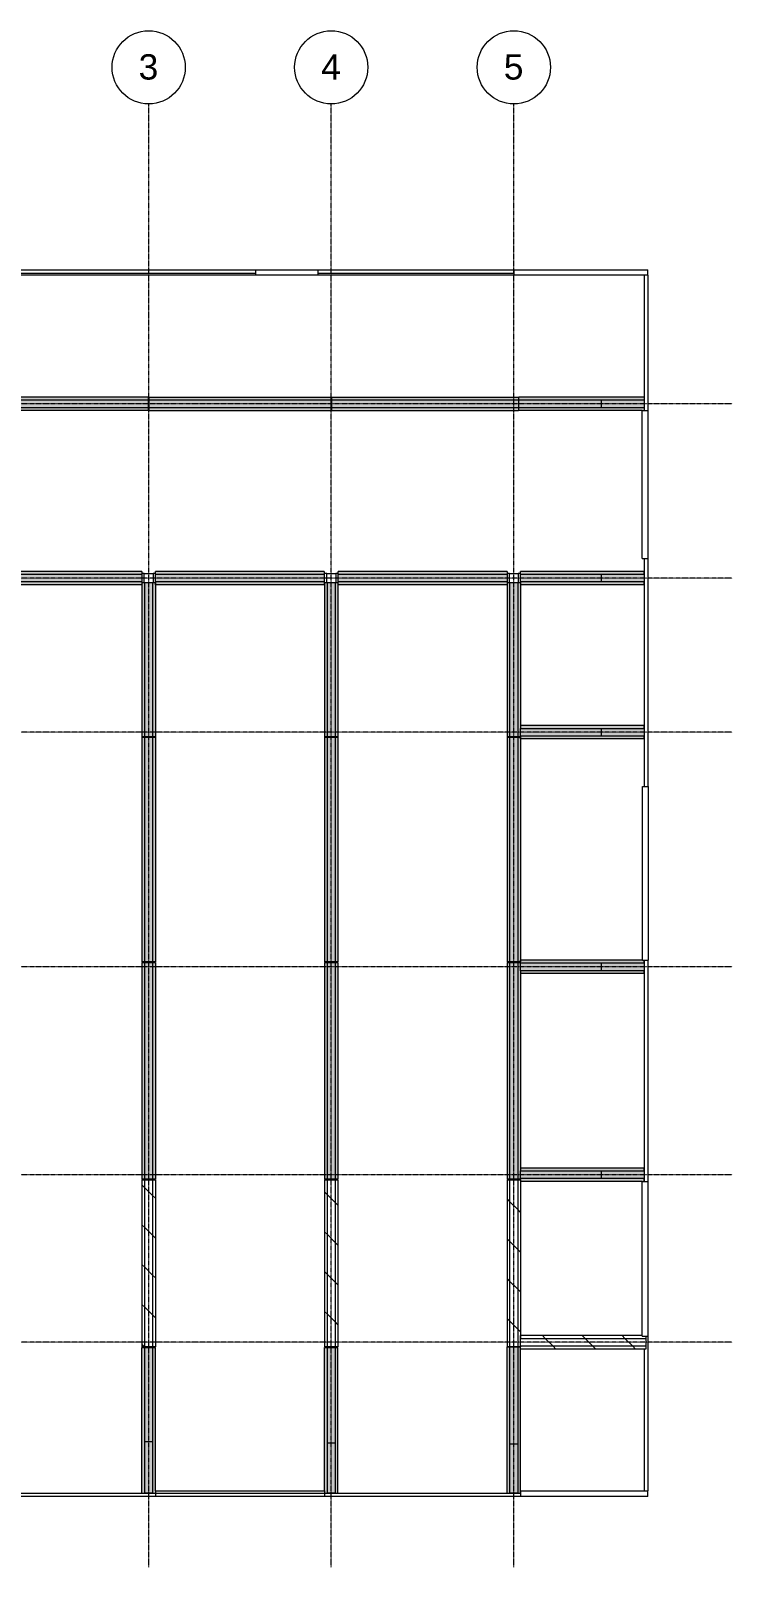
# Model space of a CAD drawing. Header units: inches. Extents: x -12094 to -4267, y -204 to 12515.
# Drawn here: x -5524 to -4267, y 9765 to 12515 of the extents above; entities that cross this region are included whole.
import ezdxf

# ---------------------------------------------------------------- set-up
doc = ezdxf.new("R2010")
doc.units = ezdxf.units.IN
doc.header["$MEASUREMENT"] = 0
doc.linetypes.add('Línea de rejilla', pattern=[0.875, 0.5, -0.125, 0.125, -0.125])
for name, color, linetype, lineweight in [('A-WALL', 113, 'Continuous', 18), ('S-BEAM', 12, 'Continuous', 18), ('S-COLS', 52, 'Continuous', 18), ('S-FNDN', 32, 'Continuous', 18), ('S-GRID', 1, 'Continuous', 9), ('S-GRID-IDEN', 1, 'Continuous', 9)]:
    doc.layers.add(name, color=color, linetype=linetype, lineweight=lineweight)
doc.styles.add('Arial_9', font='arial.ttf', dxfattribs={"height": 45.354331})
pattern_1 = [(135, (2055.824, -10167.19), (-35.63394, -35.63394), [])]
pattern_2 = [(45, (-10317.19, -2827.324), (-35.63394, 35.63394), [])]
pattern_3 = [(90, (11534.205, 2501.308), (-20.48, 81.92), [3.379, -58.061, 3.379, -58.061, -327.68]), (90, (11534.205, 2501.308), (-20.48, 81.92), [-122.88, 3.379, -119.501, 3.379, -58.061, -143.36]), (90, (11534.205, 2501.308), (-20.48, 81.92), [-307.2, 3.379, -37.581, 3.379, -99.021]), (210, (11523.965, 2532.028), (-60.7048, -58.6962), [3.379, -58.061, 3.379, -58.061, -327.68]), (210, (11523.965, 2532.028), (-60.7048, -58.6962), [-122.88, 3.379, -119.501, 3.379, -58.061, -143.36]), (210, (11523.965, 2532.028), (-60.7048, -58.6962), [-307.2, 3.379, -37.581, 3.379, -99.021]), (330, (11483.005, 2542.268), (81.1848, -23.2238), [3.379, -58.061, 3.379, -58.061, -327.68]), (330, (11483.005, 2542.268), (81.1848, -23.2238), [-122.88, 3.379, -119.501, 3.379, -58.061, -143.36]), (330, (11483.005, 2542.268), (81.1848, -23.2238), [-307.2, 3.379, -37.581, 3.379, -99.021])]
pattern_4 = [(45, (-10317.19, -2500.324), (-35.63394, 35.63394), [])]
pattern_5 = [(90, (11534.205, 2174.308), (-20.48, 81.92), [3.379, -58.061, 3.379, -58.061, -327.68]), (90, (11534.205, 2174.308), (-20.48, 81.92), [-122.88, 3.379, -119.501, 3.379, -58.061, -143.36]), (90, (11534.205, 2174.308), (-20.48, 81.92), [-307.2, 3.379, -37.581, 3.379, -99.021]), (210, (11523.965, 2205.028), (-60.7048, -58.6962), [3.379, -58.061, 3.379, -58.061, -327.68]), (210, (11523.965, 2205.028), (-60.7048, -58.6962), [-122.88, 3.379, -119.501, 3.379, -58.061, -143.36]), (210, (11523.965, 2205.028), (-60.7048, -58.6962), [-307.2, 3.379, -37.581, 3.379, -99.021]), (330, (11483.005, 2215.268), (81.1848, -23.2238), [3.379, -58.061, 3.379, -58.061, -327.68]), (330, (11483.005, 2215.268), (81.1848, -23.2238), [-122.88, 3.379, -119.501, 3.379, -58.061, -143.36]), (330, (11483.005, 2215.268), (81.1848, -23.2238), [-307.2, 3.379, -37.581, 3.379, -99.021])]
pattern_6 = [(45, (-10317.19, -2173.324), (-35.63394, 35.63394), [])]

# ---------------------------------------------------------------- blocks, each defined once
blk = doc.blocks.new('Inverted Tee Beam - 24IT32-217693-KEYPLAN')
at = {"layer": 'S-BEAM', "lineweight": 9}
for points in [[(151, 7), (151, 12), (-151, 12), (-151, 7), (114.6, 7)], [(151, -7), (151, 7), (-151, 7), (-151, -7), (114.6, -7)], [(151, -12), (151, -7), (-151, -7), (-151, -12), (114.6, -12)]]:
    blk.add_hatch(color=11, dxfattribs=at).paths.add_polyline_path(points, flags=0)
for p, q in [((-151, 7), (-151, 12)), ((151, 12), (-151, 12)), ((-151, -7), (-151, 7)), ((-151, 7), (151, 7)), ((151, 12), (151, 7)), ((151, 7), (151, -7)), ((-151, -12), (-151, -7)), ((151, -7), (-151, -7)), ((151, -12), (-151, -12)), ((151, -7), (151, -12))]:
    blk.add_line(p, q, dxfattribs=at)
blk = doc.blocks.new('Inverted Tee Beam - 24IT32-220209-KEYPLAN')
at = {"layer": 'S-BEAM', "lineweight": 9}
for points in [[(162.5, 7), (162.5, 12), (-162.5, 12), (-162.5, 7)], [(162.5, -7), (162.5, 7), (-162.5, 7), (-162.5, -7)], [(162.5, -12), (162.5, -7), (-162.5, -7), (-162.5, -12)]]:
    blk.add_hatch(color=11, dxfattribs=at).paths.add_polyline_path(points, flags=0)
for p, q in [((-162.5, 7), (-162.5, 12)), ((162.5, 12), (-162.5, 12)), ((-162.5, -7), (-162.5, 7)), ((-162.5, 7), (162.5, 7)), ((162.5, 12), (162.5, 7)), ((162.5, 7), (162.5, -7)), ((-162.5, -12), (-162.5, -7)), ((162.5, -7), (-162.5, -7)), ((162.5, -12), (-162.5, -12)), ((162.5, -7), (162.5, -12))]:
    blk.add_line(p, q, dxfattribs=at)
blk = doc.blocks.new('Inverted Tee Beam - 24IT32-220216-KEYPLAN')
at = {"layer": 'S-BEAM', "lineweight": 9}
for points in [[(-162.5, 12), (-162.5, 7), (162.5, 7), (162.5, 12)], [(-162.5, 7), (-162.5, -7), (162.5, -7), (162.5, 7)], [(-162.5, -7), (-162.5, -12), (162.5, -12), (162.5, -7)]]:
    blk.add_hatch(color=11, dxfattribs=at).paths.add_polyline_path(points, flags=0)
for p, q in [((-162.5, 7), (-162.5, 12)), ((162.5, 12), (-162.5, 12)), ((-162.5, -7), (-162.5, 7)), ((-162.5, 7), (162.5, 7)), ((162.5, 12), (162.5, 7)), ((162.5, 7), (162.5, -7)), ((-162.5, -12), (-162.5, -7)), ((162.5, -7), (-162.5, -7)), ((162.5, -12), (-162.5, -12)), ((162.5, -7), (162.5, -12))]:
    blk.add_line(p, q, dxfattribs=at)
blk = doc.blocks.new('Inverted Tee Beam - 24IT32-228305-KEYPLAN')
at = {"layer": 'S-BEAM', "lineweight": 9}
for points in [[(-171.6, 12), (-171.6, 7), (162.5, 7), (162.5, 12)], [(-171.6, 7), (-171.6, -7), (162.5, -7), (162.5, 7)], [(-171.6, -7), (-171.6, -12), (162.5, -12), (162.5, -7)]]:
    blk.add_hatch(color=11, dxfattribs=at).paths.add_polyline_path(points, flags=0)
for p, q in [((-171.6, 7), (-171.6, 12)), ((162.5, 12), (-171.6, 12)), ((-171.6, -7), (-171.6, 7)), ((-171.6, 7), (162.5, 7)), ((162.5, 12), (162.5, 7)), ((162.5, 7), (162.5, -7)), ((-171.6, -12), (-171.6, -7)), ((162.5, -7), (-171.6, -7)), ((162.5, -12), (-171.6, -12)), ((162.5, -7), (162.5, -12))]:
    blk.add_line(p, q, dxfattribs=at)
blk = doc.blocks.new('Inverted Tee Beam - 24IT40-226760-KEYPLAN')
at = {"layer": 'S-BEAM', "lineweight": 9}
h = blk.add_hatch(dxfattribs=at)
h.set_pattern_fill('FP_25', style=0, pattern_type=2)
h.set_pattern_definition(pattern_1)
h.paths.add_polyline_path([(118.7, 7), (118.7, 11), (112.5, 11), (112.5, 12), (-105.5, 12), (-105.5, 7), (112.5, 7)], flags=0)
h = blk.add_hatch(dxfattribs=at)
h.set_pattern_fill('FP_25', style=0, pattern_type=2)
h.set_pattern_definition(pattern_1)
h.paths.add_polyline_path([(118.7, -7), (118.7, 7), (-105.5, 7), (-105.5, -7)], flags=0)
h = blk.add_hatch(dxfattribs=at)
h.set_pattern_fill('FP_25', style=0, pattern_type=2)
h.set_pattern_definition(pattern_1)
h.paths.add_polyline_path([(118.7, -12), (118.7, -7), (-105.5, -7), (-105.5, -12)], flags=0)
for p, q in [((-105.5, 7), (-105.5, 12)), ((112.5, 12), (-105.5, 12)), ((-105.5, -7), (-105.5, 7)), ((-105.5, 7), (118.7, 7)), ((118.7, 11), (118.7, 7)), ((118.7, 7), (118.7, -7)), ((-105.5, -12), (-105.5, -7)), ((118.7, -7), (-105.5, -7)), ((118.7, -12), (-105.5, -12)), ((118.7, -7), (118.7, -12))]:
    blk.add_line(p, q, dxfattribs=at)
blk = doc.blocks.new('Prefabricado-Pilar cuadrado - 16_x16_-217833-KEYPLAN')
at = {"layer": 'S-COLS', "lineweight": 9}
h = blk.add_hatch(dxfattribs=at)
h.set_pattern_fill('FP_26', color=256, style=0, pattern_type=2)
h.set_pattern_definition([(90, (11534.205, 2828.308), (-20.48, 81.92), [3.379, -58.061, 3.379, -58.061, -327.68]), (90, (11534.205, 2828.308), (-20.48, 81.92), [-122.88, 3.379, -119.501, 3.379, -58.061, -143.36]), (90, (11534.205, 2828.308), (-20.48, 81.92), [-307.2, 3.379, -37.581, 3.379, -99.021]), (210, (11523.965, 2859.028), (-60.7048, -58.6962), [3.379, -58.061, 3.379, -58.061, -327.68]), (210, (11523.965, 2859.028), (-60.7048, -58.6962), [-122.88, 3.379, -119.501, 3.379, -58.061, -143.36]), (210, (11523.965, 2859.028), (-60.7048, -58.6962), [-307.2, 3.379, -37.581, 3.379, -99.021]), (330, (11483.005, 2869.268), (81.1848, -23.2238), [3.379, -58.061, 3.379, -58.061, -327.68]), (330, (11483.005, 2869.268), (81.1848, -23.2238), [-122.88, 3.379, -119.501, 3.379, -58.061, -143.36]), (330, (11483.005, 2869.268), (81.1848, -23.2238), [-307.2, 3.379, -37.581, 3.379, -99.021])])
h.paths.add_polyline_path([(7, 13.5), (-9, 13.5), (-9, 9), (7, 9), (7, 13)], flags=0)
for p, q in [((-9, 13.5), (-9, 9)), ((-9, 9), (-8.9, 9)), ((-9, -7), (-9, 9)), ((-9, 9), (7, 9)), ((-8.9, 9), (6.9, 9)), ((7, 13.5), (7, 13)), ((-8.9, -7), (-9, -7)), ((7, -7), (-9, -7)), ((-9, -7), (-9, -11.5)), ((6.9, -7), (-8.9, -7)), ((7, -11), (7, -11.5))]:
    blk.add_line(p, q, dxfattribs=at)
blk = doc.blocks.new('Inverted Tee Beam - 24IT40-V3-KEYPLAN')
at = {"layer": 'S-BEAM', "lineweight": 9}
h = blk.add_hatch(dxfattribs=at)
h.set_pattern_fill('FP_27', style=0, pattern_type=2)
h.set_pattern_definition(pattern_2)
h.paths.add_polyline_path([(-158, 7), (141, 7), (141, 12), (-158, 12)], flags=0)
h = blk.add_hatch(dxfattribs=at)
h.set_pattern_fill('FP_27', style=0, pattern_type=2)
h.set_pattern_definition(pattern_2)
h.paths.add_polyline_path([(-158, -7), (141, -7), (141, 7), (-158, 7)], flags=0)
h = blk.add_hatch(dxfattribs=at)
h.set_pattern_fill('FP_27', style=0, pattern_type=2)
h.set_pattern_definition(pattern_2)
h.paths.add_polyline_path([(-158, -12), (141, -12), (141, -7), (-158, -7)], flags=0)
for p, q in [((-158, 7), (-158, 12)), ((141, 12), (-158, 12)), ((-158, -7), (-158, 7)), ((-158, 7), (141, 7)), ((141, 12), (141, 7)), ((141, 7), (141, -7)), ((-158, -12), (-158, -7)), ((141, -7), (-158, -7)), ((141, -12), (-158, -12)), ((141, -7), (141, -12))]:
    blk.add_line(p, q, dxfattribs=at)
blk = doc.blocks.new('Inverted Tee Beam - 24IT40-V4-KEYPLAN')
at = {"layer": 'S-BEAM', "lineweight": 9}
for points in [[(-201, 7), (201, 7), (201, 12), (-201, 12)], [(-201, -7), (201, -7), (201, 7), (-201, 7)], [(-201, -12), (201, -12), (201, -7), (-201, -7)]]:
    blk.add_hatch(color=150, dxfattribs=at).paths.add_polyline_path(points, flags=0)
for p, q in [((-201, 7), (-201, 12)), ((201, 12), (-201, 12)), ((-201, -7), (-201, 7)), ((-201, 7), (201, 7)), ((201, 12), (201, 7)), ((201, 7), (201, -7)), ((-201, -12), (-201, -7)), ((201, -7), (-201, -7)), ((201, -12), (-201, -12)), ((201, -7), (201, -12))]:
    blk.add_line(p, q, dxfattribs=at)
blk = doc.blocks.new('Inverted Tee Beam - 24IT32-V5-KEYPLAN')
at = {"layer": 'S-BEAM', "lineweight": 9}
for points in [[(-194, 7), (194, 7), (194, 12), (-194, 12)], [(-194, -7), (194, -7), (194, 7), (-194, 7)], [(-194, -12), (194, -12), (194, -7), (-194, -7)]]:
    blk.add_hatch(color=11, dxfattribs=at).paths.add_polyline_path(points, flags=0)
for p, q in [((-194, 7), (-194, 12)), ((194, 12), (-194, 12)), ((-194, -7), (-194, 7)), ((-194, 7), (194, 7)), ((194, 12), (194, 7)), ((194, 7), (194, -7)), ((-194, -12), (-194, -7)), ((194, -7), (-194, -7)), ((194, -12), (-194, -12)), ((194, -7), (194, -12))]:
    blk.add_line(p, q, dxfattribs=at)
blk = doc.blocks.new('Inverted Tee Beam - 24IT32-V6-KEYPLAN')
at = {"layer": 'S-BEAM', "lineweight": 9}
for points in [[(-146, 7), (130, 7), (130, 12), (-146, 12)], [(-146, -7), (130, -7), (130, 7), (-146, 7)], [(-146, -12), (130, -12), (130, -7), (-146, -7)]]:
    blk.add_hatch(color=11, dxfattribs=at).paths.add_polyline_path(points, flags=0)
for p, q in [((-146, 7), (-146, 12)), ((130, 12), (-146, 12)), ((-146, -7), (-146, 7)), ((-146, 7), (130, 7)), ((130, 12), (130, 7)), ((130, 7), (130, -7)), ((-146, -12), (-146, -7)), ((130, -7), (-146, -7)), ((130, -12), (-146, -12)), ((130, -7), (130, -12))]:
    blk.add_line(p, q, dxfattribs=at)
blk = doc.blocks.new('Beam 2 Levels - Beams 2 Levels-233880-KEYPLAN')
at = {"layer": 'S-BEAM', "lineweight": 9}
for points in [[(136.3, 7), (136.3, 12), (-124.5, 12), (-124.5, 7), (132.5, 7)], [(44.5, -7), (44.5, 7), (-124.5, 7), (-124.5, -7)], [(136.3, -7), (136.3, 7), (44.5, 7), (44.5, -7)], [(136.3, -7), (-124.5, -7), (-124.5, -12), (136.3, -12)]]:
    blk.add_hatch(color=114, dxfattribs=at).paths.add_polyline_path(points, flags=0)
for p, q in [((-124.5, 7), (-124.5, 12)), ((132.5, 12), (-124.5, 12)), ((-124.5, -7), (-124.5, 7)), ((-124.5, 7), (44.5, 7)), ((44.5, 7), (44.5, -7)), ((44.5, 7), (136.3, 7)), ((136.3, 7), (136.3, 12)), ((136.3, 7), (136.3, -7)), ((-124.5, -12), (-124.5, -7)), ((44.5, -7), (-124.5, -7)), ((136.3, -12), (-124.5, -12)), ((136.3, -7), (44.5, -7)), ((136.3, -12), (136.3, -7))]:
    blk.add_line(p, q, dxfattribs=at)
blk = doc.blocks.new('Prefabricado-Pilar cuadrado - 16_x16_-V7-KEYPLAN')
at = {"layer": 'S-COLS', "lineweight": 9}
h = blk.add_hatch(dxfattribs=at)
h.set_pattern_fill('FP_28', color=256, style=0, pattern_type=2)
h.set_pattern_definition(pattern_3)
h.paths.add_polyline_path([(7, 13.5), (-9, 13.5), (-9, 9), (7, 9), (7, 13)], flags=0)
h = blk.add_hatch(dxfattribs=at)
h.set_pattern_fill('FP_28', color=256, style=0, pattern_type=2)
h.set_pattern_definition(pattern_3)
h.paths.add_polyline_path([(7, -6), (6.9, 9), (-9, 9), (-8.9, -7), (7, -7)], flags=0)
for p, q in [((-9, 13.5), (-9, 9)), ((-9, 9), (-8.9, 9)), ((-9, -7), (-9, 9)), ((-9, 9), (7, 9)), ((-8.9, 9), (6.9, 9)), ((7, 13.5), (7, 13)), ((-8.9, -7), (-9, -7)), ((7, -7), (-9, -7)), ((-9, -7), (-9, -11.5)), ((6.9, -7), (-8.9, -7)), ((7, -11), (7, -11.5))]:
    blk.add_line(p, q, dxfattribs=at)
blk = doc.blocks.new('Inverted Tee Beam - 24IT40-V8-KEYPLAN')
at = {"layer": 'S-BEAM', "lineweight": 9}
h = blk.add_hatch(dxfattribs=at)
h.set_pattern_fill('FP_29', style=0, pattern_type=2)
h.set_pattern_definition(pattern_4)
h.paths.add_polyline_path([(-158, 7), (141, 7), (141, 12), (-158, 12)], flags=0)
h = blk.add_hatch(dxfattribs=at)
h.set_pattern_fill('FP_29', style=0, pattern_type=2)
h.set_pattern_definition(pattern_4)
h.paths.add_polyline_path([(-158, -7), (141, -7), (141, 7), (-158, 7)], flags=0)
h = blk.add_hatch(dxfattribs=at)
h.set_pattern_fill('FP_29', style=0, pattern_type=2)
h.set_pattern_definition(pattern_4)
h.paths.add_polyline_path([(-158, -12), (141, -12), (141, -7), (-158, -7)], flags=0)
for p, q in [((-158, 7), (-158, 12)), ((141, 12), (-158, 12)), ((-158, -7), (-158, 7)), ((-158, 7), (141, 7)), ((141, 12), (141, 7)), ((141, 7), (141, -7)), ((-158, -12), (-158, -7)), ((141, -7), (-158, -7)), ((141, -12), (-158, -12)), ((141, -7), (141, -12))]:
    blk.add_line(p, q, dxfattribs=at)
blk = doc.blocks.new('Inverted Tee Beam - 24IT32-217918-KEYPLAN')
at = {"layer": 'S-BEAM', "lineweight": 9}
for points in [[(151.5, 7), (151.5, 12), (-151, 12), (-151, 7), (60.5, 7)], [(151.5, -7), (151.5, 7), (-151, 7), (-151, -7), (60.5, -7)], [(151.5, -12), (151.5, -7), (-151, -7), (-151, -12), (60.5, -12)]]:
    blk.add_hatch(color=11, dxfattribs=at).paths.add_polyline_path(points, flags=0)
for p, q in [((-151, 7), (-151, 12)), ((151.5, 12), (-151, 12)), ((-151, -7), (-151, 7)), ((-151, 7), (151.5, 7)), ((151.5, 12), (151.5, 7)), ((151.5, 7), (151.5, -7)), ((-151, -12), (-151, -7)), ((151.5, -7), (-151, -7)), ((151.5, -12), (-151, -12)), ((151.5, -7), (151.5, -12))]:
    blk.add_line(p, q, dxfattribs=at)
blk = doc.blocks.new('Beam 2 Levels - Beams 2 Levels-233980-KEYPLAN')
at = {"layer": 'S-BEAM', "lineweight": 9}
for points in [[(134.3, 7), (134.3, 12), (-126.5, 12), (-126.5, 7), (45.2, 7)], [(45.2, 7), (-126.5, 7), (-126.5, -7), (45.2, -7)], [(134.3, 7), (45.2, 7), (45.2, -7), (134.3, -7)], [(134.3, -12), (134.3, -7), (-126.5, -7), (-126.5, -12), (130.5, -12)]]:
    blk.add_hatch(color=114, dxfattribs=at).paths.add_polyline_path(points, flags=0)
for p, q in [((-126.5, 7), (-126.5, 12)), ((134.3, 12), (-126.5, 12)), ((-126.5, -7), (-126.5, 7)), ((-126.5, 7), (45.2, 7)), ((45.2, 7), (45.2, -7)), ((45.2, 7), (134.3, 7)), ((134.3, 7), (134.3, 12)), ((134.3, 7), (134.3, -7)), ((-126.5, -12), (-126.5, -7)), ((45.2, -7), (-126.5, -7)), ((130.5, -12), (-126.5, -12)), ((134.3, -7), (45.2, -7)), ((134.3, -12), (134.3, -7))]:
    blk.add_line(p, q, dxfattribs=at)
blk = doc.blocks.new('Prefabricado-Pilar cuadrado - 16_x16_-227061-KEYPLAN')
at = {"layer": 'S-COLS', "lineweight": 9}
h = blk.add_hatch(dxfattribs=at)
h.set_pattern_fill('FP_30', color=256, style=0, pattern_type=2)
h.set_pattern_definition(pattern_5)
h.paths.add_polyline_path([(7, -7), (6.9, 9), (-9, 9), (-8.9, -7), (6.9, -7)], flags=0)
h = blk.add_hatch(dxfattribs=at)
h.set_pattern_fill('FP_30', color=256, style=0, pattern_type=2)
h.set_pattern_definition(pattern_5)
h.paths.add_polyline_path([(7, -11), (7, -7), (-9, -7), (-9, -11), (6, -11)], flags=0)
for p, q in [((-9, 13), (-9, 9)), ((-9, 9), (-8.9, 9)), ((-9, -7), (-9, 9)), ((-8.9, 9), (6.9, 9)), ((-8.9, -7), (-9, -7)), ((7, -7), (-9, -7)), ((-9, -7), (-9, -11)), ((6.9, -7), (-8.9, -7))]:
    blk.add_line(p, q, dxfattribs=at)
blk = doc.blocks.new('Inverted Tee Beam - 24IT40-229150-KEYPLAN')
at = {"layer": 'S-BEAM', "lineweight": 9}
h = blk.add_hatch(dxfattribs=at)
h.set_pattern_fill('FP_31', style=0, pattern_type=2)
h.set_pattern_definition(pattern_6)
h.paths.add_polyline_path([(-158, 7), (141, 7), (141, 12), (-158, 12)], flags=0)
h = blk.add_hatch(dxfattribs=at)
h.set_pattern_fill('FP_31', style=0, pattern_type=2)
h.set_pattern_definition(pattern_6)
h.paths.add_polyline_path([(-158, -7), (141, -7), (141, 7), (-158, 7)], flags=0)
h = blk.add_hatch(dxfattribs=at)
h.set_pattern_fill('FP_31', style=0, pattern_type=2)
h.set_pattern_definition(pattern_6)
h.paths.add_polyline_path([(-158, -12), (141, -12), (141, -7), (-158, -7), (-158, -12)], flags=0)
for p, q in [((-158, 7), (-158, 12)), ((141, 12), (-158, 12)), ((-158, -7), (-158, 7)), ((-158, 7), (141, 7)), ((141, 12), (141, 7)), ((141, 7), (141, -7)), ((-158, -12), (-158, -7)), ((141, -7), (-158, -7)), ((-157, -12), (-158, -12)), ((141, -12), (-143, -12)), ((141, -7), (141, -12))]:
    blk.add_line(p, q, dxfattribs=at)
blk = doc.blocks.new('Inverted Tee Beam - 24IT40-229916-KEYPLAN')
at = {"layer": 'S-BEAM', "lineweight": 9}
for points in [[(-201.2, 7), (201.3, 7), (201.3, 12), (-201.2, 12)], [(-201.2, -7), (201.3, -7), (201.3, 7), (-201.2, 7)], [(-201.2, -12), (201.3, -12), (201.3, -7), (-201.2, -7)]]:
    blk.add_hatch(color=150, dxfattribs=at).paths.add_polyline_path(points, flags=0)
for p, q in [((-201.2, 7), (-201.2, 12)), ((201.3, 12), (-201.2, 12)), ((-201.2, -7), (-201.2, 7)), ((-201.2, 7), (201.3, 7)), ((201.3, 12), (201.3, 7)), ((201.3, 7), (201.3, -7)), ((-201.2, -12), (-201.2, -7)), ((201.3, -7), (-201.2, -7)), ((201.3, -12), (-201.2, -12)), ((201.3, -7), (201.3, -12))]:
    blk.add_line(p, q, dxfattribs=at)
blk = doc.blocks.new('Inverted Tee Beam - 24IT32-229082-KEYPLAN')
at = {"layer": 'S-BEAM', "lineweight": 9}
for points in [[(-194, 7), (194, 7), (194, 12), (-194, 12)], [(-194, -7), (194, -7), (194, 7), (-194, 7)], [(-194, -12), (194, -12), (194, -7), (-194, -7)]]:
    blk.add_hatch(color=11, dxfattribs=at).paths.add_polyline_path(points, flags=0)
for p, q in [((-194, 7), (-194, 12)), ((194, 12), (-194, 12)), ((-194, -7), (-194, 7)), ((-194, 7), (194, 7)), ((194, 12), (194, 7)), ((194, 7), (194, -7)), ((-194, -12), (-194, -7)), ((194, -7), (-194, -7)), ((-193, -12), (-194, -12)), ((179, -12), (-179, -12)), ((194, -12), (193, -12)), ((194, -7), (194, -12))]:
    blk.add_line(p, q, dxfattribs=at)
blk = doc.blocks.new('Inverted Tee Beam - 24IT32-229086-KEYPLAN')
at = {"layer": 'S-BEAM', "lineweight": 9}
for points in [[(-146, 7), (130, 7), (130, 12), (-146, 12)], [(-146, -7), (130, -7), (130, 7), (-146, 7)], [(-146, -7), (-146, -12), (130, -12), (130, -7), (-145, -7)]]:
    blk.add_hatch(color=11, dxfattribs=at).paths.add_polyline_path(points, flags=0)
for p, q in [((-146, 7), (-146, 12)), ((130, 12), (-146, 12)), ((-146, -7), (-146, 7)), ((-146, 7), (130, 7)), ((130, 12), (130, 7)), ((130, 7), (130, -7)), ((-146, -12), (-146, -7)), ((130, -7), (-146, -7)), ((-145, -12), (-146, -12)), ((130, -12), (-131, -12)), ((130, -7), (130, -12))]:
    blk.add_line(p, q, dxfattribs=at)
blk = doc.blocks.new('Beam 2 Levels - Beams 2 Levels-234018-KEYPLAN')
at = {"layer": 'S-BEAM', "lineweight": 9}
for points in [[(133.3, 7), (133.3, 12), (-128.5, 12), (-128.5, 7), (45.5, 7)], [(45.5, 7), (-128.5, 7), (-128.5, -7), (45.5, -7)], [(133.3, -7), (133.3, 7), (45.5, 7), (45.5, -7)], [(133.3, -12), (133.3, -7), (-128.5, -7), (-128.5, -12), (45.5, -12)]]:
    blk.add_hatch(color=114, dxfattribs=at).paths.add_polyline_path(points, flags=0)
for p, q in [((-128.5, 7), (-128.5, 12)), ((-128.5, -7), (-128.5, 7)), ((-128.5, 7), (45.5, 7)), ((133.3, 12), (-124.5, 12)), ((45.5, 7), (45.5, -7)), ((45.5, 7), (133.3, 7)), ((133.3, 7), (133.3, 12)), ((133.3, 7), (133.3, -7)), ((-128.5, -12), (-128.5, -7)), ((45.5, -7), (-128.5, -7)), ((133.3, -12), (-128.5, -12)), ((133.3, -7), (45.5, -7)), ((133.3, -12), (133.3, -7))]:
    blk.add_line(p, q, dxfattribs=at)
blk = doc.blocks.new('Beam 2 Levels - Beams 2 Levels-228881-KEYPLAN')
at = {"layer": 'S-BEAM', "lineweight": 9}
for points in [[(116, 7), (116, 12), (-105.5, 12), (-105.5, 7), (39.2, 7)], [(39.2, -7), (39.2, 7), (-105.5, 7), (-105.5, -7)], [(116, -7), (116, 7), (39.2, 7), (39.2, -7)], [(116, -12), (116, -7), (-105.5, -7), (-105.5, -12), (39.2, -12)]]:
    blk.add_hatch(color=114, dxfattribs=at).paths.add_polyline_path(points, flags=0)
for p, q in [((-105.5, 7), (-105.5, 12)), ((116, 12), (-105.5, 12)), ((-105.5, -7), (-105.5, 7)), ((-105.5, 7), (39.2, 7)), ((39.2, 7), (39.2, -7)), ((39.2, 7), (116, 7)), ((116, 7), (116, 12)), ((116, 7), (116, -7)), ((-105.5, -8), (-105.5, -7)), ((39.2, -7), (-105.5, -7)), ((116, -12), (-105.5, -12)), ((116, -7), (39.2, -7)), ((116, -12), (116, -7))]:
    blk.add_line(p, q, dxfattribs=at)
blk = doc.blocks.new('Beam 2 Levels - Beams 2 Levels-228845-KEYPLAN')
at = {"layer": 'S-BEAM', "lineweight": 9}
for points in [[(116.5, 7), (116.5, 12), (-108.6, 12), (-108.6, 7), (39.2, 7)], [(39.2, -7), (39.2, 7), (-108.6, 7), (-108.6, -7)], [(39.2, -7), (116.5, -7), (116.5, 7), (39.2, 7)], [(116.5, -12), (116.5, -7), (-108.6, -7), (-108.6, -12), (112.5, -12)]]:
    blk.add_hatch(color=114, dxfattribs=at).paths.add_polyline_path(points, flags=0)
for p, q in [((-108.6, 7), (-108.6, 12)), ((116.5, 12), (-108.6, 12)), ((-108.6, -7), (-108.6, 7)), ((-108.6, 7), (39.2, 7)), ((39.2, 7), (39.2, -7)), ((39.2, 7), (116.5, 7)), ((-108.6, -12), (-108.6, -7)), ((39.2, -7), (-108.6, -7)), ((112.5, -12), (-108.6, -12)), ((116.5, -7), (39.2, -7))]:
    blk.add_line(p, q, dxfattribs=at)
blk = doc.blocks.new('Beam 2 Levels - Beams 2 Levels-V10-KEYPLAN')
at = {"layer": 'S-BEAM', "lineweight": 9}
for points in [[(116, 7), (116, 12), (-105.5, 12), (-105.5, 7), (39.2, 7)], [(39.2, -7), (39.2, 7), (-105.5, 7), (-105.5, -7)], [(116, -7), (116, 7), (39.2, 7), (39.2, -7)], [(116, -12), (116, -7), (-105.5, -7), (-105.5, -12), (39.2, -12)]]:
    blk.add_hatch(color=114, dxfattribs=at).paths.add_polyline_path(points, flags=0)
for p, q in [((116, 12), (-105.5, 12)), ((-105.5, -7), (-105.5, 7)), ((-105.5, 7), (39.2, 7)), ((39.2, 7), (39.2, -7)), ((39.2, 7), (116, 7)), ((116, 7), (116, 12)), ((116, 7), (116, -7)), ((39.2, -7), (-105.5, -7)), ((-105.5, -12), (-105.5, -8)), ((116, -12), (-105.5, -12)), ((116, -7), (39.2, -7)), ((116, -12), (116, -7))]:
    blk.add_line(p, q, dxfattribs=at)
blk = doc.blocks.new('Beam 2 Levels - Beams 2 Levels-V11-KEYPLAN')
at = {"layer": 'S-BEAM', "lineweight": 9}
for points in [[(112.9, 7), (116, 7), (116, 12), (-105.5, 12), (-105.5, 7), (39.2, 7)], [(39.2, -7), (39.2, 7), (-105.5, 7), (-105.5, -7)], [(116, -7), (116, 7), (39.2, 7), (39.2, -7)], [(116, -12), (116, -7), (-105.5, -7), (-105.5, -12), (39.2, -12)]]:
    blk.add_hatch(color=114, dxfattribs=at).paths.add_polyline_path(points, flags=0)
for p, q in [((-105.5, 8), (-105.5, 12)), ((112.9, 12), (-105.5, 12)), ((-105.5, -7), (-105.5, 7)), ((-105.5, 7), (39.2, 7)), ((39.2, 7), (39.2, -7)), ((39.2, 7), (116, 7)), ((116, 7), (116, 12)), ((116, 7), (116, -7)), ((39.2, -7), (-105.5, -7)), ((116, -12), (-105.5, -12)), ((116, -7), (39.2, -7)), ((116, -12), (116, -7))]:
    blk.add_line(p, q, dxfattribs=at)
blk = doc.blocks.new('Beam 2 Levels - Beams 2 Levels-V12-KEYPLAN')
at = {"layer": 'S-BEAM', "lineweight": 9}
for points in [[(116, 7), (116, 12), (-105.5, 12), (-105.5, 7), (39.2, 7)], [(39.2, -7), (39.2, 7), (-105.5, 7), (-105.5, -7)], [(116, -7), (116, 7), (39.2, 7), (39.2, -7)], [(112.5, -12), (116, -12), (116, -7), (-105.5, -7), (-105.5, -12), (39.2, -12)]]:
    blk.add_hatch(color=114, dxfattribs=at).paths.add_polyline_path(points, flags=0)
for p, q in [((116, 12), (-105.5, 12)), ((-105.5, -7), (-105.5, 7)), ((-105.5, 7), (39.2, 7)), ((39.2, 7), (39.2, -7)), ((39.2, 7), (116, 7)), ((116, 7), (116, 12)), ((116, 7), (116, -7)), ((39.2, -7), (-105.5, -7)), ((-105.5, -9), (-105.5, -8)), ((112.5, -12), (-105.5, -12)), ((116, -7), (39.2, -7)), ((116, -12), (116, -7))]:
    blk.add_line(p, q, dxfattribs=at)
blk = doc.blocks.new('Rejilla - Extremo inicial de rejilla - Círculo-11506-KEYPLAN')
at = {"layer": 'S-GRID-IDEN'}
blk.add_circle((0, 0), 0.256, dxfattribs=at)

msp = doc.modelspace()

# ---------------------------------------------------------------- linework, layer by layer
at = {"layer": 'A-WALL', "lineweight": 9}
for p, q in [((-6314.38902, 12087.1894), (-5121.07406, 12087.1894)), ((-5121.07406, 12080.1894), (-6314.38902, 12080.1894)), ((-5121.07406, 12077.1894), (-6314.38902, 12077.1894)), ((-5009.70398, 12087.1894), (-4658.096, 12087.1894)), ((-4658.096, 12080.1894), (-5009.70398, 12080.1894)), ((-4658.096, 12077.1894), (-5009.70398, 12077.1894)), ((-4658.096, 12087.1894), (-4658.096, 12077.1894)), ((-4424.38902, 11835.1894), (-4424.38902, 12077.1894)), ((-4418.38902, 12077.1894), (-4424.38902, 12077.1894)), ((-4418.38902, 12077.1894), (-4418.38902, 11835.1894)), ((-4424.38902, 11162.1894), (-4424.38902, 11570.1894)), ((-4418.38902, 11570.1894), (-4418.38902, 11162.1894)), ((-4424.38902, 10455.1894), (-4424.38902, 10851.1894)), ((-4418.38902, 10851.1894), (-4418.38902, 10455.1894)), ((-4418.38902, 10178.1894), (-4418.38902, 9901.1894)), ((-4424.38902, 9901.1894), (-4424.38902, 10155.1894)), ((-6304.38902, 9897.1894), (-4646.38902, 9897.1894)), ((-4646.38902, 9891.1894), (-6304.38902, 9891.1894)), ((-5300.38902, 9901.1894), (-4997.38902, 9901.1894)), ((-5300.38902, 9901.1894), (-5300.38902, 9891.1894)), ((-4997.38902, 9901.1894), (-4997.38902, 9891.1894)), ((-4646.38902, 9897.1894), (-4646.38902, 9891.1894)), ((-4424.38902, 9901.1894), (-4418.38902, 9901.1894))]:
    msp.add_line(p, q, dxfattribs=at)
at = {"layer": 'S-FNDN', "lineweight": 9}
for p, q in [((-5121.07406, 12087.1894), (-5009.70398, 12087.1894)), ((-5121.07406, 12087.1894), (-5121.07406, 12077.1894)), ((-5009.70398, 12077.1894), (-5121.07406, 12077.1894)), ((-5009.70398, 12087.1894), (-5009.70398, 12077.1894)), ((-4658.096, 12087.1894), (-4418.38902, 12087.1894)), ((-4424.38902, 12077.1894), (-4658.096, 12077.1894)), ((-4418.38902, 12077.1894), (-4418.38902, 12087.1894)), ((-4428.38902, 11570.1894), (-4428.38902, 11835.1894)), ((-4428.38902, 11835.1894), (-4418.38902, 11835.1894)), ((-4418.38902, 11835.1894), (-4418.38902, 11570.1894)), ((-4428.38902, 11570.1894), (-4418.38902, 11570.1894)), ((-4428.01402, 10851.1894), (-4428.01402, 11162.1894)), ((-4428.01402, 11162.1894), (-4418.01402, 11162.1894)), ((-4418.01402, 11162.1894), (-4418.01402, 10851.1894)), ((-4428.01402, 10851.1894), (-4418.01402, 10851.1894)), ((-4428.38902, 10178.1894), (-4428.38902, 10455.1894)), ((-4428.38902, 10455.1894), (-4418.38902, 10455.1894)), ((-4418.38902, 10455.1894), (-4418.38902, 10178.1894)), ((-4428.38902, 10178.1894), (-4418.38902, 10178.1894)), ((-4646.38902, 9901.1894), (-4424.38902, 9901.1894)), ((-4646.38902, 9901.1894), (-4646.38902, 9897.1894)), ((-4418.38902, 9891.1894), (-4646.38902, 9891.1894)), ((-4418.38902, 9891.1894), (-4418.38902, 9901.1894))]:
    msp.add_line(p, q, dxfattribs=at)
at = {"layer": 'S-GRID', "linetype": 'Línea de rejilla'}
for p, q in [((-5312.38902, 9764.55106), (-5312.38902, 12383.92188)), ((-4985.38902, 9764.55106), (-4985.38902, 12383.92188)), ((-4658.38902, 9764.55106), (-4658.38902, 12383.92188)), ((-4267.11769, 11847.1894), (-6497.38286, 11847.1894)), ((-4267.11769, 11535.1894), (-6497.38286, 11535.1894)), ((-4267.11769, 11259.1894), (-6497.38286, 11259.1894)), ((-4267.11769, 10839.1894), (-6497.38286, 10839.1894)), ((-4267.11769, 10467.1894), (-6497.38286, 10467.1894)), ((-4267.11769, 10167.1894), (-6497.38286, 10167.1894))]:
    msp.add_line(p, q, dxfattribs=at)

# ---------------------------------------------------------------- block references
at = {"layer": 'S-BEAM', "lineweight": 9}
for name, p in [('Inverted Tee Beam - 24IT32-220209-KEYPLAN', (-5475.88902, 11847.1894)), ('Beam 2 Levels - Beams 2 Levels-228845-KEYPLAN', (-4540.88902, 11847.1894)), ('Inverted Tee Beam - 24IT32-217693-KEYPLAN', (-5475.88902, 11535.1894)), ('Inverted Tee Beam - 24IT32-217693-KEYPLAN', (-5148.88902, 11535.1894)), ('Inverted Tee Beam - 24IT32-217918-KEYPLAN', (-4821.88902, 11535.1894)), ('Beam 2 Levels - Beams 2 Levels-228881-KEYPLAN', (-4540.88902, 11535.1894)), ('Beam 2 Levels - Beams 2 Levels-V10-KEYPLAN', (-4540.88902, 11259.1894)), ('Beam 2 Levels - Beams 2 Levels-V11-KEYPLAN', (-4540.88902, 10839.1894)), ('Beam 2 Levels - Beams 2 Levels-V12-KEYPLAN', (-4540.88902, 10467.1894)), ('Inverted Tee Beam - 24IT40-226760-KEYPLAN', (-4540.88902, 10167.1894))]:
    msp.add_blockref(name, p, dxfattribs=at)
for name, p, rotation in [('Inverted Tee Beam - 24IT32-220216-KEYPLAN', (-5148.88902, 11847.1894), 180), ('Inverted Tee Beam - 24IT32-228305-KEYPLAN', (-4821.88902, 11847.1894), 180), ('Inverted Tee Beam - 24IT32-V6-KEYPLAN', (-5312.38902, 11397.1894), 89.99999999999986), ('Inverted Tee Beam - 24IT32-V6-KEYPLAN', (-4985.38902, 11397.1894), 89.99999999999986), ('Inverted Tee Beam - 24IT32-229086-KEYPLAN', (-4658.38902, 11397.1894), 89.99999999999986), ('Inverted Tee Beam - 24IT40-V4-KEYPLAN', (-5312.38902, 11049.1894), 89.99999999999991), ('Inverted Tee Beam - 24IT40-V4-KEYPLAN', (-4985.38902, 11049.1894), 89.99999999999991), ('Inverted Tee Beam - 24IT40-229916-KEYPLAN', (-4658.38902, 11049.1894), 89.99999999999991), ('Inverted Tee Beam - 24IT32-V5-KEYPLAN', (-5312.38902, 10653.1894), 89.9999999999999), ('Inverted Tee Beam - 24IT32-V5-KEYPLAN', (-4985.38902, 10653.1894), 89.9999999999999), ('Inverted Tee Beam - 24IT32-229082-KEYPLAN', (-4658.38902, 10653.1894), 89.9999999999999), ('Inverted Tee Beam - 24IT40-V3-KEYPLAN', (-5312.38902, 10317.1894), 89.99999999999987), ('Inverted Tee Beam - 24IT40-V8-KEYPLAN', (-4985.38902, 10317.1894), 89.99999999999987), ('Inverted Tee Beam - 24IT40-229150-KEYPLAN', (-4658.38902, 10317.1894), 89.99999999999987), ('Beam 2 Levels - Beams 2 Levels-233880-KEYPLAN', (-5312.38902, 10033.69136), 269.9999999999998), ('Beam 2 Levels - Beams 2 Levels-233980-KEYPLAN', (-4985.38902, 10031.6894), 269.9999999999998), ('Beam 2 Levels - Beams 2 Levels-234018-KEYPLAN', (-4658.38902, 10030.6894), 269.9999999999998)]:
    msp.add_blockref(name, p, dxfattribs=dict(at, rotation=rotation))
at = {"layer": 'S-COLS', "lineweight": 9, "rotation": 269.9999999999963}
for name, p in [('Prefabricado-Pilar cuadrado - 16_x16_-217833-KEYPLAN', (-5313.37327, 11534.20514)), ('Prefabricado-Pilar cuadrado - 16_x16_-V7-KEYPLAN', (-4986.37327, 11534.20514)), ('Prefabricado-Pilar cuadrado - 16_x16_-227061-KEYPLAN', (-4659.37327, 11534.20514))]:
    msp.add_blockref(name, p, dxfattribs=at)
at = {"layer": 'S-GRID-IDEN', "xscale": 255.9999999999999, "yscale": 255.9999999999999, "zscale": 255.9999999999999}
for p in [(-5312.38902, 12449.43369), (-4985.38902, 12449.43369), (-4658.38902, 12449.43369)]:
    msp.add_blockref('Rejilla - Extremo inicial de rejilla - Círculo-11506-KEYPLAN', p, dxfattribs=at)

# ---------------------------------------------------------------- texts
at = {"layer": 'S-GRID-IDEN', "char_height": 45.35433, "width": 42.824, "attachment_point": 1, "style": 'Arial_9'}
for s, insert in [('3', (-5330.39187, 12472.87345)), ('4', (-5003.39187, 12472.87345)), ('5', (-4676.39187, 12472.87345))]:
    msp.add_mtext(s, dxfattribs=dict(at, insert=insert))

doc.saveas('drawing.dxf')
